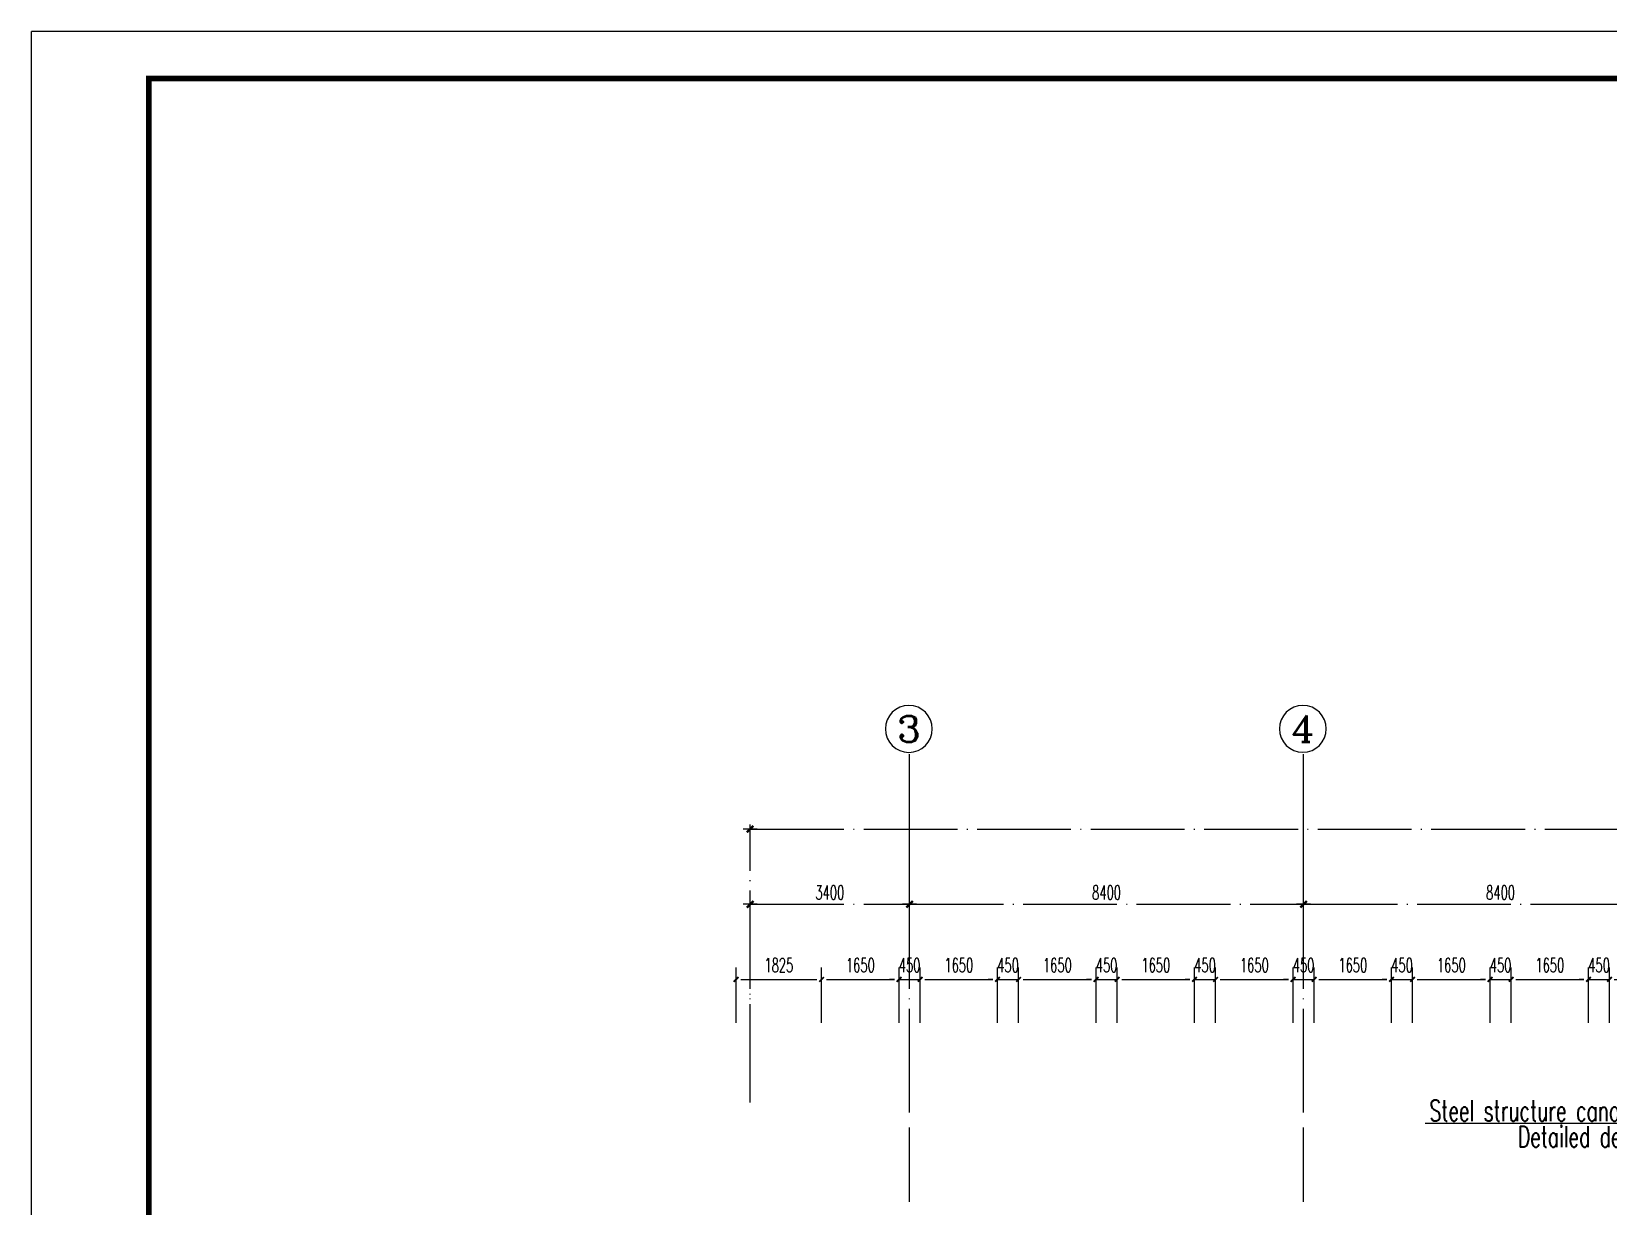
# Model space of a CAD drawing. Extents: x 824790 to 994147, y 4290613 to 4374713.
# Drawn here: x 824790 to 858410, y 4349674 to 4374713 of the extents above; entities that cross this region are included whole.
import ezdxf
from ezdxf.enums import TextEntityAlignment as Align

# ---------------------------------------------------------------- set-up
doc = ezdxf.new("R2010")
doc.units = 0
doc.header["$LTSCALE"] = 1000
doc.header["$MEASUREMENT"] = 0
for name, pattern in [('ACAD_ISO08W100', [36, 24, -3, 6, -3]), ('CENTER', [50.800000000000004, 31.75, -6.35, 6.35, -6.35]), ('DOTE', [2.4200000000000004, 2, -0.2, 0.02, -0.2])]:
    doc.linetypes.add(name, pattern=pattern)
doc.layers.get('0').update_dxf_attribs({"color": 255, "linetype": 'CONTINUOUS'})
for name, color, linetype in [('A-AXIS', 3, 'CONTINUOUS'), ('A-AXIS-TEXT', 7, 'CONTINUOUS'), ('A-DIM', 201, 'CONTINUOUS'), ('A-DOTE', 8, 'ACAD_ISO08W100'), ('A-NOTE', 150, 'CONTINUOUS'), ('A_DIM_EX1', 171, 'CONTINUOUS'), ('AXIS_TEXT', 7, 'CONTINUOUS'), ('DOTE', 17, 'DOTE'), ('图框', 7, 'CONTINUOUS')]:
    doc.layers.add(name, color=color, linetype=linetype)
doc.styles.add('COMPLEX', font='COMPLEX')
doc.styles.add('DIM_FONT', font='SIMPLEX.shx', dxfattribs={"width": 0.6, "bigfont": 'GBCBIG.shx'})
doc.styles.add('TONGJI-FONT', font='simplex.shx')
doc.dimstyles.new('DIM100', dxfattribs={"dimscale": 100, "dimtxt": 3, "dimasz": 0.01, "dimexe": 1, "dimexo": 1, "dimgap": 1, "dimtad": 1, "dimdec": 0, "dimtxsty": 'DIM_FONT', "dimblk1": 'h-_DIMX', "dimblk2": 'h-_DIMX', "dimsah": 1, "dimcen": 0.01, "dimclrd": 256, "dimclre": 256, "dimclrt": 7, "dimadec": 3, "dimazin": 3, "dimtfac": 1, "dimtdec": 0, "dimtix": 1, "dimtmove": 2, "dimatfit": 3, "dimldrblk": 'h-_DIMX', "dimtzin": 5, "dimarcsym": 0})
doc.dimstyles.new('DIMN', dxfattribs={"dimtxt": 300, "dimasz": 100, "dimexe": 250, "dimexo": 300, "dimgap": 150, "dimtad": 1, "dimdec": 0, "dimtxsty": 'DIM_FONT', "dimblk": 'h-_ArchTick', "dimcen": 2.5, "dimclrt": 7, "dimazin": 2, "dimtfac": 1, "dimtdec": 0, "dimtix": 1, "dimtmove": 2, "dimatfit": 3, "dimarcsym": 0})

# ---------------------------------------------------------------- blocks, each defined once
blk = doc.blocks.new('h-_DIMX')
blk.add_line((-150, 0), (150, 0))
at = {"const_width": 50}
blk.add_lwpolyline([(-70, -70), (70, 70)], dxfattribs=at)
blk = doc.blocks.new('h-_AXISO')
blk.add_circle((0, 0), 0.5)
at = {"layer": 'A-AXIS-TEXT', "style": 'COMPLEX', "width": 1.041666666666667}
blk.add_attdef('A', text='', height=0.56, dxfattribs=at).set_placement((-0.25, -0.28), (0.25, -0.28), align=Align.FIT)
blk = doc.blocks.new('h-轴号横')
at = {"layer": 'DOTE', "linetype": 'ACAD_ISO08W100'}
for p, q in [((-2596960.702756904, -1877430.5889427), (-2596961.412941391, -1873868.123205141)), ((-2588560.702881277, -1877429.143444904), (-2588561.413065764, -1873866.677707345))]:
    blk.add_line(p, q, dxfattribs=at)
at = {"layer": 'A-AXIS'}
ref = blk.add_blockref('h-_AXISO', (-2596976.007526138, -1873330.345454653), dxfattribs=dict(at, xscale=-1000, yscale=1000, zscale=1000))
ref.add_attrib('A', '3', dxfattribs={"layer": 'AXIS_TEXT', "height": 560, "style": 'COMPLEX', "width": 1.339285714285714}).set_placement((-2597226.007526138, -1873610.345454653), (-2596726.007526138, -1873610.345454653), align=Align.FIT)
ref = blk.add_blockref('h-_AXISO', (-2588576.007982529, -1873328.387475416), dxfattribs=dict(at, xscale=-1000, yscale=1000, zscale=1000))
ref.add_attrib('A', '4', dxfattribs={"layer": 'AXIS_TEXT', "height": 560, "style": 'COMPLEX', "width": 1.171875}).set_placement((-2588826.007982529, -1873608.387475416), (-2588326.007982529, -1873608.387475416), align=Align.FIT)
blk = doc.blocks.new('h-1')
at = {"layer": '图框'}
for p in [(2161.999779785471, 399.2972058232262), (675.7497797854712, -441.7027941767738)]:
    blk.add_line(p, (675.7497797854712, 399.2972058232262), dxfattribs=at)
at = {"layer": '图框', "const_width": 1.2}
blk.add_lwpolyline([(2151.999779785471, -431.7027941767738), (2151.999779785471, 389.2972058232262), (700.7497797854712, 389.2972058232262), (700.7497797854712, -431.7027941767738)], close=True, dxfattribs=at)
blk = doc.blocks.new('h-_ArchTick')
at = {"color": 0, "linetype": 'ByBlock', "const_width": 0.4}
blk.add_lwpolyline([(-0.5, -0.5), (0.5, 0.5)], dxfattribs=at)
blk = doc.blocks.new('*D421')
at = {"layer": 'A-DIM', "color": 0, "lineweight": -2, "transparency": 16777216}
for p, q in [((858434.8760986784, 4353589.069554219), (858434.8760986784, 4354763.415453966)), ((858534.8760986784, 4354513.415453966), (859984.8760986784, 4354513.415453966)), ((860084.8760986784, 4353589.069554219), (860084.8760986784, 4354763.415453966))]:
    blk.add_line(p, q, dxfattribs=at)
at = {"layer": 'A-DIM', "color": 0, "lineweight": -2, "transparency": 16777216, "xscale": 100, "yscale": 100, "zscale": 100, "rotation": 180}
blk.add_blockref('h-_ArchTick', (858434.8760986784, 4354513.415453966), dxfattribs=at)
at = {"layer": 'A-DIM', "color": 0, "lineweight": -2, "transparency": 16777216, "xscale": 100, "yscale": 100, "zscale": 100}
blk.add_blockref('h-_ArchTick', (860084.8760986784, 4354513.415453966), dxfattribs=at)
at = {"layer": 'A-DIM', "color": 7, "transparency": 16777216, "insert": (859259.8760986784, 4354813.415453966), "char_height": 300, "attachment_point": 5, "style": 'DIM_FONT'}
blk.add_mtext('\\A1;1650', dxfattribs=at)
blk = doc.blocks.new('*D422')
at = {"layer": 'A-DIM', "color": 0, "lineweight": -2, "transparency": 16777216}
for p, q in [((857884.8760986781, 4354513.415453966), (857784.8760986781, 4354513.415453966)), ((857984.8760986781, 4353589.069554219), (857984.8760986781, 4354763.415453966)), ((857984.8760986781, 4354513.415453966), (858434.8760986784, 4354513.415453966)), ((858434.8760986784, 4353589.069554219), (858434.8760986784, 4354763.415453966)), ((858534.8760986784, 4354513.415453966), (858634.8760986784, 4354513.415453966))]:
    blk.add_line(p, q, dxfattribs=at)
at = {"layer": 'A-DIM', "color": 0, "lineweight": -2, "transparency": 16777216, "xscale": 100, "yscale": 100, "zscale": 100}
blk.add_blockref('h-_ArchTick', (857984.8760986781, 4354513.415453966), dxfattribs=at)
at = {"layer": 'A-DIM', "color": 0, "lineweight": -2, "transparency": 16777216, "xscale": 100, "yscale": 100, "zscale": 100, "rotation": 180}
blk.add_blockref('h-_ArchTick', (858434.8760986784, 4354513.415453966), dxfattribs=at)
at = {"layer": 'A-DIM', "color": 7, "transparency": 16777216, "insert": (858209.8760986782, 4354813.415453966), "char_height": 300, "attachment_point": 5, "style": 'DIM_FONT'}
blk.add_mtext('\\A1;450', dxfattribs=at)
blk = doc.blocks.new('*D423')
at = {"layer": 'A-DIM', "color": 0, "lineweight": -2, "transparency": 16777216}
for p, q in [((856334.8760986783, 4353589.069554219), (856334.8760986783, 4354763.415453966)), ((856434.8760986783, 4354513.415453966), (857884.8760986781, 4354513.415453966)), ((857984.8760986781, 4353589.069554219), (857984.8760986781, 4354763.415453966))]:
    blk.add_line(p, q, dxfattribs=at)
at = {"layer": 'A-DIM', "color": 0, "lineweight": -2, "transparency": 16777216, "xscale": 100, "yscale": 100, "zscale": 100, "rotation": 180}
blk.add_blockref('h-_ArchTick', (856334.8760986783, 4354513.415453966), dxfattribs=at)
at = {"layer": 'A-DIM', "color": 0, "lineweight": -2, "transparency": 16777216, "xscale": 100, "yscale": 100, "zscale": 100}
blk.add_blockref('h-_ArchTick', (857984.8760986781, 4354513.415453966), dxfattribs=at)
at = {"layer": 'A-DIM', "color": 7, "transparency": 16777216, "insert": (857159.8760986782, 4354813.415453966), "char_height": 300, "attachment_point": 5, "style": 'DIM_FONT'}
blk.add_mtext('\\A1;1650', dxfattribs=at)
blk = doc.blocks.new('*D424')
at = {"layer": 'A-DIM', "color": 0, "lineweight": -2, "transparency": 16777216}
for p, q in [((855784.8760986784, 4354513.415453966), (855684.8760986784, 4354513.415453966)), ((855884.8760986784, 4353589.069554219), (855884.8760986784, 4354763.415453966)), ((855884.8760986784, 4354513.415453966), (856334.8760986783, 4354513.415453966)), ((856334.8760986783, 4353589.069554219), (856334.8760986783, 4354763.415453966)), ((856434.8760986783, 4354513.415453966), (856534.8760986783, 4354513.415453966))]:
    blk.add_line(p, q, dxfattribs=at)
at = {"layer": 'A-DIM', "color": 0, "lineweight": -2, "transparency": 16777216, "xscale": 100, "yscale": 100, "zscale": 100}
blk.add_blockref('h-_ArchTick', (855884.8760986784, 4354513.415453966), dxfattribs=at)
at = {"layer": 'A-DIM', "color": 0, "lineweight": -2, "transparency": 16777216, "xscale": 100, "yscale": 100, "zscale": 100, "rotation": 180}
blk.add_blockref('h-_ArchTick', (856334.8760986783, 4354513.415453966), dxfattribs=at)
at = {"layer": 'A-DIM', "color": 7, "transparency": 16777216, "insert": (856109.8760986784, 4354813.415453966), "char_height": 300, "attachment_point": 5, "style": 'DIM_FONT'}
blk.add_mtext('\\A1;450', dxfattribs=at)
blk = doc.blocks.new('*D425')
at = {"layer": 'A-DIM', "color": 0, "lineweight": -2, "transparency": 16777216}
for p, q in [((854234.8760986787, 4353589.069554219), (854234.8760986787, 4354763.415453966)), ((854334.8760986787, 4354513.415453966), (855784.8760986784, 4354513.415453966)), ((855884.8760986784, 4353589.069554219), (855884.8760986784, 4354763.415453966))]:
    blk.add_line(p, q, dxfattribs=at)
at = {"layer": 'A-DIM', "color": 0, "lineweight": -2, "transparency": 16777216, "xscale": 100, "yscale": 100, "zscale": 100, "rotation": 180}
blk.add_blockref('h-_ArchTick', (854234.8760986787, 4354513.415453966), dxfattribs=at)
at = {"layer": 'A-DIM', "color": 0, "lineweight": -2, "transparency": 16777216, "xscale": 100, "yscale": 100, "zscale": 100}
blk.add_blockref('h-_ArchTick', (855884.8760986784, 4354513.415453966), dxfattribs=at)
at = {"layer": 'A-DIM', "color": 7, "transparency": 16777216, "insert": (855059.8760986786, 4354813.415453966), "char_height": 300, "attachment_point": 5, "style": 'DIM_FONT'}
blk.add_mtext('\\A1;1650', dxfattribs=at)
blk = doc.blocks.new('*D426')
at = {"layer": 'A-DIM', "color": 0, "lineweight": -2, "transparency": 16777216}
for p, q in [((853684.8760986789, 4354513.415453966), (853584.8760986789, 4354513.415453966)), ((853784.8760986789, 4353589.069554219), (853784.8760986789, 4354763.415453966)), ((853784.8760986789, 4354513.415453966), (854234.8760986787, 4354513.415453966)), ((854234.8760986787, 4353589.069554219), (854234.8760986787, 4354763.415453966)), ((854334.8760986787, 4354513.415453966), (854434.8760986787, 4354513.415453966))]:
    blk.add_line(p, q, dxfattribs=at)
at = {"layer": 'A-DIM', "color": 0, "lineweight": -2, "transparency": 16777216, "xscale": 100, "yscale": 100, "zscale": 100}
blk.add_blockref('h-_ArchTick', (853784.8760986789, 4354513.415453966), dxfattribs=at)
at = {"layer": 'A-DIM', "color": 0, "lineweight": -2, "transparency": 16777216, "xscale": 100, "yscale": 100, "zscale": 100, "rotation": 180}
blk.add_blockref('h-_ArchTick', (854234.8760986787, 4354513.415453966), dxfattribs=at)
at = {"layer": 'A-DIM', "color": 7, "transparency": 16777216, "insert": (854009.8760986788, 4354813.415453966), "char_height": 300, "attachment_point": 5, "style": 'DIM_FONT'}
blk.add_mtext('\\A1;450', dxfattribs=at)
blk = doc.blocks.new('*D427')
at = {"layer": 'A-DIM', "color": 0, "lineweight": -2, "transparency": 16777216}
for p, q in [((852134.8760986782, 4353589.069554219), (852134.8760986782, 4354763.415453966)), ((852234.8760986782, 4354513.415453966), (853684.8760986789, 4354513.415453966)), ((853784.8760986789, 4353589.069554219), (853784.8760986789, 4354763.415453966))]:
    blk.add_line(p, q, dxfattribs=at)
at = {"layer": 'A-DIM', "color": 0, "lineweight": -2, "transparency": 16777216, "xscale": 100, "yscale": 100, "zscale": 100, "rotation": 180}
blk.add_blockref('h-_ArchTick', (852134.8760986782, 4354513.415453966), dxfattribs=at)
at = {"layer": 'A-DIM', "color": 0, "lineweight": -2, "transparency": 16777216, "xscale": 100, "yscale": 100, "zscale": 100}
blk.add_blockref('h-_ArchTick', (853784.8760986789, 4354513.415453966), dxfattribs=at)
at = {"layer": 'A-DIM', "color": 7, "transparency": 16777216, "insert": (852959.8760986786, 4354813.415453966), "char_height": 300, "attachment_point": 5, "style": 'DIM_FONT'}
blk.add_mtext('\\A1;1650', dxfattribs=at)
blk = doc.blocks.new('*D428')
at = {"layer": 'A-DIM', "color": 0, "lineweight": -2, "transparency": 16777216}
for p, q in [((851584.8760986784, 4354513.415453966), (851484.8760986784, 4354513.415453966)), ((851684.8760986784, 4353589.069554219), (851684.8760986784, 4354763.415453966)), ((851684.8760986784, 4354513.415453966), (852134.8760986782, 4354513.415453966)), ((852134.8760986782, 4353589.069554219), (852134.8760986782, 4354763.415453966)), ((852234.8760986782, 4354513.415453966), (852334.8760986782, 4354513.415453966))]:
    blk.add_line(p, q, dxfattribs=at)
at = {"layer": 'A-DIM', "color": 0, "lineweight": -2, "transparency": 16777216, "xscale": 100, "yscale": 100, "zscale": 100}
blk.add_blockref('h-_ArchTick', (851684.8760986784, 4354513.415453966), dxfattribs=at)
at = {"layer": 'A-DIM', "color": 0, "lineweight": -2, "transparency": 16777216, "xscale": 100, "yscale": 100, "zscale": 100, "rotation": 180}
blk.add_blockref('h-_ArchTick', (852134.8760986782, 4354513.415453966), dxfattribs=at)
at = {"layer": 'A-DIM', "color": 7, "transparency": 16777216, "insert": (851909.8760986783, 4354813.415453966), "char_height": 300, "attachment_point": 5, "style": 'DIM_FONT'}
blk.add_mtext('\\A1;450', dxfattribs=at)
blk = doc.blocks.new('*D429')
at = {"layer": 'A-DIM', "color": 0, "lineweight": -2, "transparency": 16777216}
for p, q in [((850034.8760986783, 4353589.069554219), (850034.8760986783, 4354763.415453966)), ((850134.8760986783, 4354513.415453966), (851584.8760986784, 4354513.415453966)), ((851684.8760986784, 4353589.069554219), (851684.8760986784, 4354763.415453966))]:
    blk.add_line(p, q, dxfattribs=at)
at = {"layer": 'A-DIM', "color": 0, "lineweight": -2, "transparency": 16777216, "xscale": 100, "yscale": 100, "zscale": 100, "rotation": 180}
blk.add_blockref('h-_ArchTick', (850034.8760986783, 4354513.415453966), dxfattribs=at)
at = {"layer": 'A-DIM', "color": 0, "lineweight": -2, "transparency": 16777216, "xscale": 100, "yscale": 100, "zscale": 100}
blk.add_blockref('h-_ArchTick', (851684.8760986784, 4354513.415453966), dxfattribs=at)
at = {"layer": 'A-DIM', "color": 7, "transparency": 16777216, "insert": (850859.8760986784, 4354813.415453966), "char_height": 300, "attachment_point": 5, "style": 'DIM_FONT'}
blk.add_mtext('\\A1;1650', dxfattribs=at)
blk = doc.blocks.new('*D430')
at = {"layer": 'A-DIM', "color": 0, "lineweight": -2, "transparency": 16777216}
for p, q in [((849484.8760986782, 4354513.415453966), (849384.8760986782, 4354513.415453966)), ((849584.8760986782, 4353589.069554219), (849584.8760986782, 4354763.415453966)), ((849584.8760986782, 4354513.415453966), (850034.8760986783, 4354513.415453966)), ((850034.8760986783, 4353589.069554219), (850034.8760986783, 4354763.415453966)), ((850134.8760986783, 4354513.415453966), (850234.8760986783, 4354513.415453966))]:
    blk.add_line(p, q, dxfattribs=at)
at = {"layer": 'A-DIM', "color": 0, "lineweight": -2, "transparency": 16777216, "xscale": 100, "yscale": 100, "zscale": 100}
blk.add_blockref('h-_ArchTick', (849584.8760986782, 4354513.415453966), dxfattribs=at)
at = {"layer": 'A-DIM', "color": 0, "lineweight": -2, "transparency": 16777216, "xscale": 100, "yscale": 100, "zscale": 100, "rotation": 180}
blk.add_blockref('h-_ArchTick', (850034.8760986783, 4354513.415453966), dxfattribs=at)
at = {"layer": 'A-DIM', "color": 7, "transparency": 16777216, "insert": (849809.8760986782, 4354813.415453966), "char_height": 300, "attachment_point": 5, "style": 'DIM_FONT'}
blk.add_mtext('\\A1;450', dxfattribs=at)
blk = doc.blocks.new('*D431')
at = {"layer": 'A-DIM', "color": 0, "lineweight": -2, "transparency": 16777216}
for p, q in [((847934.8760986784, 4353589.069554219), (847934.8760986784, 4354763.415453966)), ((848034.8760986784, 4354513.415453966), (849484.8760986782, 4354513.415453966)), ((849584.8760986782, 4353589.069554219), (849584.8760986782, 4354763.415453966))]:
    blk.add_line(p, q, dxfattribs=at)
at = {"layer": 'A-DIM', "color": 0, "lineweight": -2, "transparency": 16777216, "xscale": 100, "yscale": 100, "zscale": 100, "rotation": 180}
blk.add_blockref('h-_ArchTick', (847934.8760986784, 4354513.415453966), dxfattribs=at)
at = {"layer": 'A-DIM', "color": 0, "lineweight": -2, "transparency": 16777216, "xscale": 100, "yscale": 100, "zscale": 100}
blk.add_blockref('h-_ArchTick', (849584.8760986782, 4354513.415453966), dxfattribs=at)
at = {"layer": 'A-DIM', "color": 7, "transparency": 16777216, "insert": (848759.8760986783, 4354813.415453966), "char_height": 300, "attachment_point": 5, "style": 'DIM_FONT'}
blk.add_mtext('\\A1;1650', dxfattribs=at)
blk = doc.blocks.new('*D432')
at = {"layer": 'A-DIM', "color": 0, "lineweight": -2, "transparency": 16777216}
for p, q in [((847384.8760986784, 4354513.415453966), (847284.8760986784, 4354513.415453966)), ((847484.8760986784, 4353589.069554219), (847484.8760986784, 4354763.415453966)), ((847484.8760986784, 4354513.415453966), (847934.8760986784, 4354513.415453966)), ((847934.8760986784, 4353589.069554219), (847934.8760986784, 4354763.415453966)), ((848034.8760986784, 4354513.415453966), (848134.8760986784, 4354513.415453966))]:
    blk.add_line(p, q, dxfattribs=at)
at = {"layer": 'A-DIM', "color": 0, "lineweight": -2, "transparency": 16777216, "xscale": 100, "yscale": 100, "zscale": 100}
blk.add_blockref('h-_ArchTick', (847484.8760986784, 4354513.415453966), dxfattribs=at)
at = {"layer": 'A-DIM', "color": 0, "lineweight": -2, "transparency": 16777216, "xscale": 100, "yscale": 100, "zscale": 100, "rotation": 180}
blk.add_blockref('h-_ArchTick', (847934.8760986784, 4354513.415453966), dxfattribs=at)
at = {"layer": 'A-DIM', "color": 7, "transparency": 16777216, "insert": (847709.8760986784, 4354813.415453966), "char_height": 300, "attachment_point": 5, "style": 'DIM_FONT'}
blk.add_mtext('\\A1;450', dxfattribs=at)
blk = doc.blocks.new('*D433')
at = {"layer": 'A-DIM', "color": 0, "lineweight": -2, "transparency": 16777216}
for p, q in [((845834.8760986781, 4353589.069554219), (845834.8760986781, 4354763.415453966)), ((845934.8760986781, 4354513.415453966), (847384.8760986784, 4354513.415453966)), ((847484.8760986784, 4353589.069554219), (847484.8760986784, 4354763.415453966))]:
    blk.add_line(p, q, dxfattribs=at)
at = {"layer": 'A-DIM', "color": 0, "lineweight": -2, "transparency": 16777216, "xscale": 100, "yscale": 100, "zscale": 100, "rotation": 180}
blk.add_blockref('h-_ArchTick', (845834.8760986781, 4354513.415453966), dxfattribs=at)
at = {"layer": 'A-DIM', "color": 0, "lineweight": -2, "transparency": 16777216, "xscale": 100, "yscale": 100, "zscale": 100}
blk.add_blockref('h-_ArchTick', (847484.8760986784, 4354513.415453966), dxfattribs=at)
at = {"layer": 'A-DIM', "color": 7, "transparency": 16777216, "insert": (846659.8760986782, 4354813.415453966), "char_height": 300, "attachment_point": 5, "style": 'DIM_FONT'}
blk.add_mtext('\\A1;1650', dxfattribs=at)
blk = doc.blocks.new('*D434')
at = {"layer": 'A-DIM', "color": 0, "lineweight": -2, "transparency": 16777216}
for p, q in [((845284.8760986783, 4354513.415453966), (845184.8760986783, 4354513.415453966)), ((845384.8760986783, 4353589.069554219), (845384.8760986783, 4354763.415453966)), ((845384.8760986783, 4354513.415453966), (845834.8760986781, 4354513.415453966)), ((845834.8760986781, 4353589.069554219), (845834.8760986781, 4354763.415453966)), ((845934.8760986781, 4354513.415453966), (846034.8760986781, 4354513.415453966))]:
    blk.add_line(p, q, dxfattribs=at)
at = {"layer": 'A-DIM', "color": 0, "lineweight": -2, "transparency": 16777216, "xscale": 100, "yscale": 100, "zscale": 100}
blk.add_blockref('h-_ArchTick', (845384.8760986783, 4354513.415453966), dxfattribs=at)
at = {"layer": 'A-DIM', "color": 0, "lineweight": -2, "transparency": 16777216, "xscale": 100, "yscale": 100, "zscale": 100, "rotation": 180}
blk.add_blockref('h-_ArchTick', (845834.8760986781, 4354513.415453966), dxfattribs=at)
at = {"layer": 'A-DIM', "color": 7, "transparency": 16777216, "insert": (845609.8760986782, 4354813.415453966), "char_height": 300, "attachment_point": 5, "style": 'DIM_FONT'}
blk.add_mtext('\\A1;450', dxfattribs=at)
blk = doc.blocks.new('*D435')
at = {"layer": 'A-DIM', "color": 0, "lineweight": -2, "transparency": 16777216}
for p, q in [((843734.8760986784, 4353589.069554219), (843734.8760986784, 4354763.415453966)), ((843834.8760986784, 4354513.415453966), (845284.8760986783, 4354513.415453966)), ((845384.8760986783, 4353589.069554219), (845384.8760986783, 4354763.415453966))]:
    blk.add_line(p, q, dxfattribs=at)
at = {"layer": 'A-DIM', "color": 0, "lineweight": -2, "transparency": 16777216, "xscale": 100, "yscale": 100, "zscale": 100, "rotation": 180}
blk.add_blockref('h-_ArchTick', (843734.8760986784, 4354513.415453966), dxfattribs=at)
at = {"layer": 'A-DIM', "color": 0, "lineweight": -2, "transparency": 16777216, "xscale": 100, "yscale": 100, "zscale": 100}
blk.add_blockref('h-_ArchTick', (845384.8760986783, 4354513.415453966), dxfattribs=at)
at = {"layer": 'A-DIM', "color": 7, "transparency": 16777216, "insert": (844559.8760986784, 4354813.415453966), "char_height": 300, "attachment_point": 5, "style": 'DIM_FONT'}
blk.add_mtext('\\A1;1650', dxfattribs=at)
blk = doc.blocks.new('*D436')
at = {"layer": 'A-DIM', "color": 0, "lineweight": -2, "transparency": 16777216}
for p, q in [((843184.876098678, 4354513.415453966), (843084.876098678, 4354513.415453966)), ((843284.876098678, 4353589.069554219), (843284.876098678, 4354763.415453966)), ((843284.876098678, 4354513.415453966), (843734.8760986784, 4354513.415453966)), ((843734.8760986784, 4353589.069554219), (843734.8760986784, 4354763.415453966)), ((843834.8760986784, 4354513.415453966), (843934.8760986784, 4354513.415453966))]:
    blk.add_line(p, q, dxfattribs=at)
at = {"layer": 'A-DIM', "color": 0, "lineweight": -2, "transparency": 16777216, "xscale": 100, "yscale": 100, "zscale": 100}
blk.add_blockref('h-_ArchTick', (843284.876098678, 4354513.415453966), dxfattribs=at)
at = {"layer": 'A-DIM', "color": 0, "lineweight": -2, "transparency": 16777216, "xscale": 100, "yscale": 100, "zscale": 100, "rotation": 180}
blk.add_blockref('h-_ArchTick', (843734.8760986784, 4354513.415453966), dxfattribs=at)
at = {"layer": 'A-DIM', "color": 7, "transparency": 16777216, "insert": (843509.8760986782, 4354813.415453966), "char_height": 300, "attachment_point": 5, "style": 'DIM_FONT'}
blk.add_mtext('\\A1;450', dxfattribs=at)
blk = doc.blocks.new('*D437')
at = {"layer": 'A-DIM', "color": 0, "lineweight": -2, "transparency": 16777216}
for p, q in [((841634.8760986786, 4353589.069554219), (841634.8760986786, 4354763.415453966)), ((841734.8760986786, 4354513.415453966), (843184.876098678, 4354513.415453966)), ((843284.876098678, 4353589.069554219), (843284.876098678, 4354763.415453966))]:
    blk.add_line(p, q, dxfattribs=at)
at = {"layer": 'A-DIM', "color": 0, "lineweight": -2, "transparency": 16777216, "xscale": 100, "yscale": 100, "zscale": 100, "rotation": 180}
blk.add_blockref('h-_ArchTick', (841634.8760986786, 4354513.415453966), dxfattribs=at)
at = {"layer": 'A-DIM', "color": 0, "lineweight": -2, "transparency": 16777216, "xscale": 100, "yscale": 100, "zscale": 100}
blk.add_blockref('h-_ArchTick', (843284.876098678, 4354513.415453966), dxfattribs=at)
at = {"layer": 'A-DIM', "color": 7, "transparency": 16777216, "insert": (842459.8760986782, 4354813.415453966), "char_height": 300, "attachment_point": 5, "style": 'DIM_FONT'}
blk.add_mtext('\\A1;1650', dxfattribs=at)
blk = doc.blocks.new('*D438')
at = {"layer": 'A-DIM', "color": 0, "lineweight": -2, "transparency": 16777216}
for p, q in [((839809.8760986784, 4353589.069554219), (839809.8760986784, 4354763.415453966)), ((839909.8760986784, 4354513.415453966), (841534.8760986786, 4354513.415453966)), ((841634.8760986786, 4353589.069554219), (841634.8760986786, 4354763.415453966))]:
    blk.add_line(p, q, dxfattribs=at)
at = {"layer": 'A-DIM', "color": 0, "lineweight": -2, "transparency": 16777216, "xscale": 100, "yscale": 100, "zscale": 100, "rotation": 180}
blk.add_blockref('h-_ArchTick', (839809.8760986784, 4354513.415453966), dxfattribs=at)
at = {"layer": 'A-DIM', "color": 0, "lineweight": -2, "transparency": 16777216, "xscale": 100, "yscale": 100, "zscale": 100}
blk.add_blockref('h-_ArchTick', (841634.8760986786, 4354513.415453966), dxfattribs=at)
at = {"layer": 'A-DIM', "color": 7, "transparency": 16777216, "insert": (840722.3760986784, 4354813.415453966), "char_height": 300, "attachment_point": 5, "style": 'DIM_FONT'}
blk.add_mtext('\\A1;1825', dxfattribs=at)
blk = doc.blocks.new('h-wrt')
at = {"layer": 'A-DOTE', "linetype": 'CENTER', "ltscale": 0.05}
for p, q in [((-2597128.884535942, -1784214.613253364), (-2597128.884535942, -1744636.162821466)), ((-2588728.884535942, -1784214.613253364), (-2588728.884535942, -1744636.162821466))]:
    blk.add_line(p, q, dxfattribs=at)
at = {"layer": 'A_DIM_EX1'}
blk.add_blockref('h-轴号横', (-168.0663593467325, 134757.2076343661), dxfattribs=at)
at = {"layer": 'A-AXIS'}
for base, p1, p2 in [((-2487228.884581897, -1740710.915570775), (-2600528.884535942, -1746536.162821466), (-2487228.884581897, -1746636.162821466)), ((-2597128.884535942, -1742310.915570775), (-2600528.884535942, -1746636.162821473), (-2597128.884535942, -1746636.162821466)), ((-2588728.884535942, -1742310.915570775), (-2597128.884535942, -1746636.162821466), (-2588728.884535942, -1746636.162821466)), ((-2580328.884535942, -1742310.915570775), (-2588728.884535942, -1746636.162821466), (-2580328.884535942, -1746636.162821466))]:
    blk.add_linear_dim(base=base, p1=p1, p2=p2, dimstyle='DIM100', dxfattribs=at).render()

msp = doc.modelspace()

# ---------------------------------------------------------------- linework, layer by layer
at = {"layer": 'A-NOTE'}
msp.add_lwpolyline([(860084.8760986777, 4349996.244970085), (859295.0432458018, 4351442.646890134), (854498.491939583, 4351442.646890134)], dxfattribs=at)

# ---------------------------------------------------------------- block references
at = {"layer": 'DOTE'}
msp.add_blockref('h-wrt', (3440638.760634621, 6098424.331024741), dxfattribs=at)
at = {"layer": '图框', "xscale": 100, "yscale": 100, "zscale": 100}
msp.add_blockref('h-1', (757214.7960176078, 4334782.894459349), dxfattribs=at)

# ---------------------------------------------------------------- texts
at = {"layer": 'A-NOTE', "style": 'TONGJI-FONT', "width": 0.65}
for s, p in [('Steel structure canopy (hollow laminated tempered glass)', (854595.2135286103, 4351489.902510777)), ('Detailed design by the manufacturer', (856478.145553098, 4350935.862065108))]:
    msp.add_text(s, height=450.0000000000002, dxfattribs=at).set_placement(p)

# ---------------------------------------------------------------- dimensions: what is measured, and where the dimension line sits
at = {"layer": 'A-DIM'}
for p1, p2, picture, middle in [((839809.8760986784, 4353289.069554219), (841634.8760986786, 4353289.069554219), '*D438', (840722.3760986784, 4354813.415453966)), ((841634.8760986786, 4353289.069554219), (843284.876098678, 4353289.069554219), '*D437', (842459.8760986782, 4354813.415453966)), ((843284.876098678, 4353289.069554219), (843734.8760986784, 4353289.069554219), '*D436', (843509.8760986782, 4354813.415453966)), ((843734.8760986784, 4353289.069554219), (845384.8760986783, 4353289.069554219), '*D435', (844559.8760986784, 4354813.415453966)), ((845384.8760986783, 4353289.069554219), (845834.8760986781, 4353289.069554219), '*D434', (845609.8760986782, 4354813.415453966)), ((845834.8760986781, 4353289.069554219), (847484.8760986784, 4353289.069554219), '*D433', (846659.8760986782, 4354813.415453966)), ((847484.8760986784, 4353289.069554219), (847934.8760986784, 4353289.069554219), '*D432', (847709.8760986784, 4354813.415453966)), ((847934.8760986784, 4353289.069554219), (849584.8760986782, 4353289.069554219), '*D431', (848759.8760986783, 4354813.415453966)), ((849584.8760986782, 4353289.069554219), (850034.8760986783, 4353289.069554219), '*D430', (849809.8760986782, 4354813.415453966)), ((850034.8760986783, 4353289.069554219), (851684.8760986784, 4353289.069554219), '*D429', (850859.8760986784, 4354813.415453966)), ((851684.8760986784, 4353289.069554219), (852134.8760986782, 4353289.069554219), '*D428', (851909.8760986783, 4354813.415453966)), ((852134.8760986782, 4353289.069554219), (853784.8760986789, 4353289.069554219), '*D427', (852959.8760986786, 4354813.415453966)), ((853784.8760986789, 4353289.069554219), (854234.8760986787, 4353289.069554219), '*D426', (854009.8760986788, 4354813.415453966)), ((854234.8760986787, 4353289.069554219), (855884.8760986784, 4353289.069554219), '*D425', (855059.8760986786, 4354813.415453966)), ((855884.8760986784, 4353289.069554219), (856334.8760986783, 4353289.069554219), '*D424', (856109.8760986784, 4354813.415453966)), ((856334.8760986783, 4353289.069554219), (857984.8760986781, 4353289.069554219), '*D423', (857159.8760986782, 4354813.415453966)), ((857984.8760986781, 4353289.069554219), (858434.8760986784, 4353289.069554219), '*D422', (858209.8760986782, 4354813.415453966)), ((858434.8760986784, 4353289.069554219), (860084.8760986784, 4353289.069554219), '*D421', (859259.8760986784, 4354813.415453966))]:
    dim = msp.add_aligned_dim(p1=p1, p2=p2, distance=1224.3458997467533, dimstyle='DIMN', dxfattribs=at)
    dim.commit()
    dim.dimension.update_dxf_attribs({"geometry": picture, "text_midpoint": middle})

doc.saveas('drawing.dxf')
